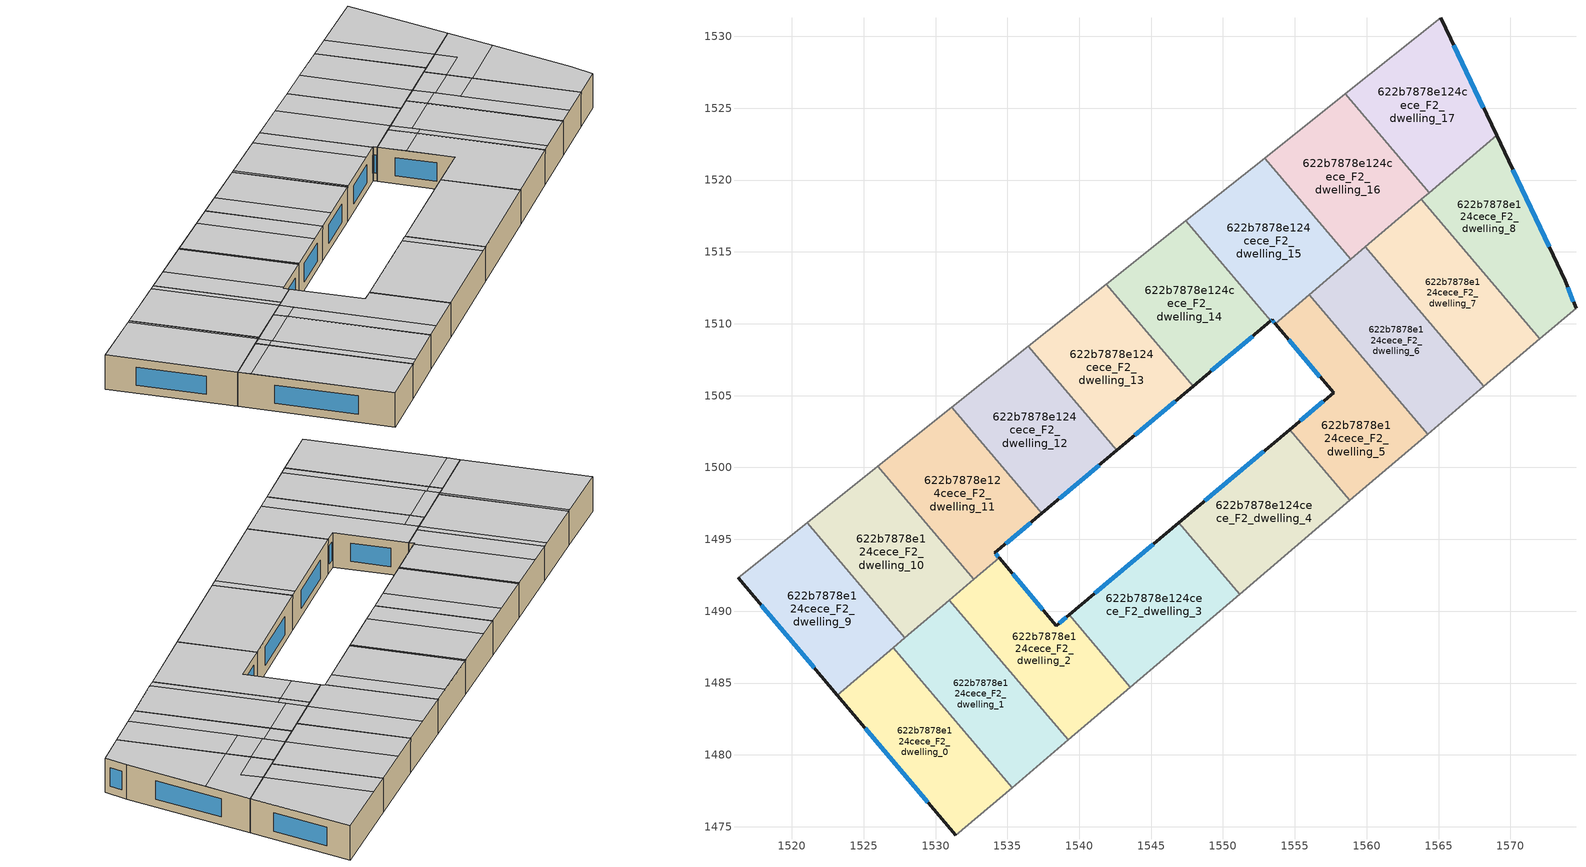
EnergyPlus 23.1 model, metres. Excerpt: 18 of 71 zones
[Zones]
622b7878e124cece_F2_dwelling_0
 floor to 622b7878e124cece_F1_dwelling_0 (EU_floor_Construction): 1527.06,1487.46 1535.32,1477.73 1531.41,1474.41 1523.17,1484.16 z6
 wall outside (EU_wall_Construction): 1523.17,1484.16 1531.41,1474.41 z6:9
 wall to 622b7878e124cece_F2_dwelling_1 (EU_wall_Construction): 1535.32,1477.73 1527.06,1487.46 z6:9
 wall adiabatic (EU_wall_Construction): 1531.41,1474.41 1535.32,1477.73 z6:9
 wall to 622b7878e124cece_F2_dwelling_9 (EU_wall_Construction): 1527.06,1487.46 1523.17,1484.16 z6:9
 window (EU_Window_Construction): 1525.11,1481.87 1529.48,1476.7 z6.7:8.3
 ceiling to 622b7878e124cece_F3_dwelling_1 (EU_floor_Construction): 1535.32,1477.73 1527.77,1486.62 1523.88,1483.32 1531.41,1474.41 z9
 ceiling to 622b7878e124cece_F3_dwelling_0 (EU_floor_Construction): 1527.77,1486.62 1527.06,1487.46 1523.17,1484.16 1523.88,1483.32 z9
622b7878e124cece_F2_dwelling_1
 floor to 622b7878e124cece_F1_dwelling_1 (EU_floor_Construction): 1530.97,1490.78 1539.23,1481.05 1535.32,1477.73 1527.06,1487.46 z6
 wall to 622b7878e124cece_F2_dwelling_2 (EU_wall_Construction): 1539.23,1481.05 1530.97,1490.78 z6:9
 wall adiabatic (EU_wall_Construction): 1535.32,1477.73 1539.23,1481.05 z6:9
 wall to 622b7878e124cece_F2_dwelling_10 (EU_wall_Construction): 1530.97,1490.78 1527.87,1488.15 z6:9
 wall to 622b7878e124cece_F2_dwelling_9 (EU_wall_Construction): 1527.87,1488.15 1527.06,1487.46 z6:9
 ceiling to 622b7878e124cece_F3_dwelling_3 (EU_floor_Construction): 1539.23,1481.05 1531.72,1489.89 1528.43,1487.1 1535.94,1478.26 z9
 ceiling to 622b7878e124cece_F3_dwelling_1 (EU_floor_Construction): 1535.94,1478.26 1528.39,1487.15 1527.77,1486.62 1535.32,1477.73 z9
 ceiling to 622b7878e124cece_F3_dwelling_2 (EU_floor_Construction): 1531.72,1489.89 1530.97,1490.78 1527.68,1487.99 1528.43,1487.1 z9
 ceiling adiabatic (EU_roof_Construction): 1528.39,1487.15 1527.68,1487.99 1530.97,1490.78 1527.06,1487.46 1527.77,1486.62 z9
622b7878e124cece_F2_dwelling_10
 floor to 622b7878e124cece_F1_dwelling_10 (EU_floor_Construction): 1525.97,1500.08 1532.65,1492.21 1527.87,1488.15 1521.06,1496.17 z6
 wall to 622b7878e124cece_F2_dwelling_11 (EU_wall_Construction): 1532.65,1492.21 1525.97,1500.08 z6:9
 wall to 622b7878e124cece_F2_dwelling_9 (EU_wall_Construction): 1521.06,1496.17 1527.87,1488.15 z6:9
 wall adiabatic (EU_wall_Construction): 1525.97,1500.08 1521.06,1496.17 z6:9
 wall to 622b7878e124cece_F2_dwelling_2 (EU_wall_Construction): 1530.97,1490.78 1532.65,1492.21 z6:9
 ceiling to 622b7878e124cece_F3_dwelling_2 (EU_floor_Construction): 1532.23,1491.85 1525.54,1499.73 1521.06,1496.17 1527.87,1488.15 z9
 ceiling to 622b7878e124cece_F3_dwelling_4 (EU_floor_Construction): 1532.65,1492.21 1525.97,1500.08 1525.54,1499.73 1532.23,1491.85 z9
622b7878e124cece_F2_dwelling_11
 floor to 622b7878e124cece_F1_dwelling_11 (EU_floor_Construction): 1531.12,1504.18 1537.39,1496.8 1534.13,1494.06 1534.42,1493.71 1532.65,1492.21 1525.97,1500.08 z6
 wall outside (EU_wall_Construction): 1534.42,1493.71 1534.13,1494.06 1537.39,1496.8 z6:9
 wall adiabatic (EU_wall_Construction): 1531.12,1504.18 1525.97,1500.08 z6:9
 wall to 622b7878e124cece_F2_dwelling_12 (EU_wall_Construction): 1537.39,1496.8 1531.12,1504.18 z6:9
 wall to 622b7878e124cece_F2_dwelling_2 (EU_wall_Construction): 1532.65,1492.21 1534.42,1493.71 z6:9
 window (EU_Window_Construction): 1534.89,1494.71 1536.62,1496.16 / 1534.36,1493.8 1534.2,1493.98 z6.7:8.3
 ceiling to 622b7878e124cece_F3_dwelling_5 (EU_floor_Construction): 1537.39,1496.8 1531.12,1504.18 1527.92,1501.63 1534.26,1494.17 z9
 ceiling to 622b7878e124cece_F3_dwelling_4 (EU_floor_Construction): 1534.42,1493.71 1534.13,1494.06 1534.26,1494.17 1527.92,1501.63 1525.97,1500.08 1532.65,1492.21 z9
622b7878e124cece_F2_dwelling_12
 floor to 622b7878e124cece_F1_dwelling_12 (EU_floor_Construction): 1536.45,1508.43 1542.61,1501.18 1537.39,1496.8 1531.12,1504.18 z6
 wall outside (EU_wall_Construction): 1537.39,1496.8 1542.61,1501.18 z6:9
 wall to 622b7878e124cece_F2_dwelling_13 (EU_wall_Construction): 1542.61,1501.18 1536.45,1508.43 z6:9
 wall adiabatic (EU_wall_Construction): 1536.45,1508.43 1531.12,1504.18 z6:9
 window (EU_Window_Construction): 1538.61,1497.83 1541.38,1500.15 z6.7:8.3
 ceiling to 622b7878e124cece_F3_dwelling_6 (EU_floor_Construction): 1540.86,1499.72 1540.9,1499.75 1534.71,1507.04 1534.61,1506.96 1534.6,1506.95 1531.25,1504.28 1537.51,1496.9 z9
 ceiling to 622b7878e124cece_F3_dwelling_5 (EU_floor_Construction): 1537.51,1496.9 1531.25,1504.28 1531.12,1504.18 1537.39,1496.8 z9
 ceiling adiabatic (EU_roof_Construction): 1542.61,1501.18 1536.45,1508.43 1534.71,1507.04 1540.9,1499.75 z9
622b7878e124cece_F2_dwelling_13
 floor to 622b7878e124cece_F1_dwelling_13 (EU_floor_Construction): 1541.89,1512.76 1547.92,1505.65 1542.61,1501.18 1536.45,1508.43 z6
 wall outside (EU_wall_Construction): 1542.61,1501.18 1547.92,1505.65 z6:9
 wall to 622b7878e124cece_F2_dwelling_14 (EU_wall_Construction): 1547.92,1505.65 1541.89,1512.76 z6:9
 wall adiabatic (EU_wall_Construction): 1541.89,1512.76 1536.45,1508.43 z6:9
 window (EU_Window_Construction): 1543.85,1502.23 1546.67,1504.6 z6.7:8.3
 ceiling to 622b7878e124cece_F3_dwelling_8 (EU_floor_Construction): 1547.92,1505.65 1541.89,1512.76 1538.29,1509.89 1544.4,1502.69 z9
 ceiling adiabatic (EU_roof_Construction): 1544.4,1502.69 1538.29,1509.89 1536.45,1508.43 1542.61,1501.18 z9
622b7878e124cece_F2_dwelling_14
 floor to 622b7878e124cece_F1_dwelling_14 (EU_floor_Construction): 1547.43,1517.17 1553.34,1510.2 1547.92,1505.65 1541.89,1512.76 z6
 wall outside (EU_wall_Construction): 1547.92,1505.65 1553.34,1510.2 z6:9
 wall to 622b7878e124cece_F2_dwelling_15 (EU_wall_Construction): 1553.34,1510.2 1547.43,1517.17 z6:9
 wall adiabatic (EU_wall_Construction): 1547.43,1517.17 1541.89,1512.76 z6:9
 window (EU_Window_Construction): 1549.2,1506.72 1552.07,1509.13 z6.7:8.3
 ceiling to 622b7878e124cece_F3_dwelling_8 (EU_floor_Construction): 1548.08,1505.78 1542.05,1512.88 1541.89,1512.76 1547.92,1505.65 z9
 ceiling to 622b7878e124cece_F3_dwelling_10 (EU_floor_Construction): 1553.34,1510.2 1547.43,1517.17 1546.03,1516.06 1551.98,1509.06 z9
 ceiling adiabatic (EU_roof_Construction): 1551.98,1509.06 1546.03,1516.06 1541.89,1512.76 1542.05,1512.88 1548.08,1505.78 z9
622b7878e124cece_F2_dwelling_15
 floor to 622b7878e124cece_F1_dwelling_15 (EU_floor_Construction): 1552.9,1521.53 1558.88,1514.48 1553.62,1510.02 1553.42,1510.26 1553.34,1510.2 1547.43,1517.17 z6
 wall outside (EU_wall_Construction): 1553.34,1510.2 1553.42,1510.26 1553.62,1510.02 z6:9
 wall adiabatic (EU_wall_Construction): 1552.9,1521.53 1547.43,1517.17 z6:9
 wall to 622b7878e124cece_F2_dwelling_16 (EU_wall_Construction): 1558.88,1514.48 1552.9,1521.53 z6:9
 wall to 622b7878e124cece_F2_dwelling_6 (EU_wall_Construction): 1555.99,1512.03 1558.88,1514.48 z6:9
 wall to 622b7878e124cece_F2_dwelling_5 (EU_wall_Construction): 1553.62,1510.02 1555.99,1512.03 z6:9
 window (EU_Window_Construction): 1553.46,1510.21 1553.58,1510.08 / 1553.36,1510.22 1553.4,1510.25 z6.7:8.3
 ceiling to 622b7878e124cece_F3_dwelling_10 (EU_floor_Construction): 1556.55,1512.5 1550.5,1519.62 1547.43,1517.17 1553.34,1510.2 1553.42,1510.26 1553.62,1510.02 z9
 ceiling adiabatic (EU_roof_Construction): 1558.88,1514.48 1552.9,1521.53 1550.5,1519.62 1556.55,1512.5 z9
622b7878e124cece_F2_dwelling_16
 floor to 622b7878e124cece_F1_dwelling_16 (EU_floor_Construction): 1558.5,1525.99 1564.34,1519.12 1558.88,1514.48 1552.9,1521.53 z6
 wall to 622b7878e124cece_F2_dwelling_17 (EU_wall_Construction): 1564.34,1519.12 1558.5,1525.99 z6:9
 wall adiabatic (EU_wall_Construction): 1558.5,1525.99 1552.9,1521.53 z6:9
 wall to 622b7878e124cece_F2_dwelling_7 (EU_wall_Construction): 1559.9,1515.35 1563.81,1518.67 z6:9
 wall to 622b7878e124cece_F2_dwelling_6 (EU_wall_Construction): 1558.88,1514.48 1559.9,1515.35 z6:9
 wall to 622b7878e124cece_F2_dwelling_8 (EU_wall_Construction): 1563.81,1518.67 1564.34,1519.12 z6:9
 ceiling to 622b7878e124cece_F3_dwelling_14 (EU_floor_Construction): 1564.34,1519.12 1558.5,1525.99 1555.43,1523.54 1561.35,1516.58 z9
 ceiling to 622b7878e124cece_F3_dwelling_12 (EU_floor_Construction): 1561.35,1516.58 1555.43,1523.54 1552.9,1521.53 1558.88,1514.48 z9
622b7878e124cece_F2_dwelling_17
 floor to 622b7878e124cece_F1_dwelling_17 (EU_floor_Construction): 1565.17,1531.3 1569.04,1523.11 1564.34,1519.12 1558.5,1525.99 z6
 wall outside (EU_wall_Construction): 1569.04,1523.11 1565.17,1531.3 z6:9
 wall adiabatic (EU_wall_Construction): 1565.17,1531.3 1558.5,1525.99 z6:9
 wall to 622b7878e124cece_F2_dwelling_8 (EU_wall_Construction): 1564.34,1519.12 1569.04,1523.11 z6:9
 window (EU_Window_Construction): 1568.13,1525.03 1566.08,1529.38 z6.7:8.3
 ceiling to 622b7878e124cece_F3_dwelling_14 (EU_floor_Construction): 1566.19,1520.69 1560.4,1527.5 1558.5,1525.99 1564.34,1519.12 z9
 ceiling to 622b7878e124cece_F3_dwelling_15 (EU_floor_Construction): 1569.04,1523.11 1565.17,1531.3 1560.4,1527.5 1566.19,1520.69 z9
622b7878e124cece_F2_dwelling_2
 floor to 622b7878e124cece_F1_dwelling_2 (EU_floor_Construction): 1539.29,1489.74 1543.55,1484.73 1539.23,1481.05 1530.97,1490.78 1534.42,1493.71 1538.41,1489 z6
 wall outside (EU_wall_Construction): 1539.29,1489.74 1538.41,1489 1534.42,1493.71 z6:9
 wall to 622b7878e124cece_F2_dwelling_3 (EU_wall_Construction): 1543.55,1484.73 1539.29,1489.74 z6:9
 wall adiabatic (EU_wall_Construction): 1539.23,1481.05 1543.55,1484.73 z6:9
 window (EU_Window_Construction): 1537.47,1490.11 1535.36,1492.61 / 1539.09,1489.56 1538.62,1489.17 z6.7:8.3
 ceiling to 622b7878e124cece_F3_dwelling_4 (EU_floor_Construction): 1543.55,1484.73 1539.29,1489.74 1538.41,1489 1534.42,1493.71 1532.23,1491.85 1540.49,1482.12 z9
 ceiling to 622b7878e124cece_F3_dwelling_2 (EU_floor_Construction): 1532.98,1490.96 1532.23,1491.85 1530.97,1490.78 1531.72,1489.89 z9
 ceiling to 622b7878e124cece_F3_dwelling_3 (EU_floor_Construction): 1540.49,1482.12 1532.98,1490.96 1531.72,1489.89 1539.23,1481.05 z9
622b7878e124cece_F2_dwelling_3
 floor to 622b7878e124cece_F1_dwelling_3 (EU_floor_Construction): 1546.94,1496.16 1551.16,1491.19 1543.55,1484.73 1539.29,1489.74 z6
 wall outside (EU_wall_Construction): 1546.94,1496.16 1539.29,1489.74 z6:9
 wall to 622b7878e124cece_F2_dwelling_4 (EU_wall_Construction): 1551.16,1491.19 1546.94,1496.16 z6:9
 wall adiabatic (EU_wall_Construction): 1543.55,1484.73 1551.16,1491.19 z6:9
 window (EU_Window_Construction): 1545.14,1494.65 1541.09,1491.25 z6.7:8.3
 ceiling to 622b7878e124cece_F3_dwelling_4 (EU_floor_Construction): 1550.58,1490.7 1546.36,1495.67 1539.29,1489.74 1543.55,1484.73 z9
 ceiling to 622b7878e124cece_F3_dwelling_11 (EU_floor_Construction): 1551.16,1491.19 1546.94,1496.16 1546.78,1496.03 1546.59,1495.87 1546.47,1495.77 1546.36,1495.67 1550.58,1490.7 z9
622b7878e124cece_F2_dwelling_4
 floor to 622b7878e124cece_F1_dwelling_4 (EU_floor_Construction): 1554.65,1502.64 1558.83,1497.72 1551.16,1491.19 1546.94,1496.16 z6
 wall outside (EU_wall_Construction): 1554.65,1502.64 1546.94,1496.16 z6:9
 wall to 622b7878e124cece_F2_dwelling_5 (EU_wall_Construction): 1558.83,1497.72 1554.65,1502.64 z6:9
 wall adiabatic (EU_wall_Construction): 1551.16,1491.19 1558.83,1497.72 z6:9
 window (EU_Window_Construction): 1552.84,1501.12 1548.75,1497.68 z6.7:8.3
 ceiling to 622b7878e124cece_F3_dwelling_11 (EU_floor_Construction): 1558.83,1497.72 1554.65,1502.64 1546.94,1496.16 1551.16,1491.19 z9
622b7878e124cece_F2_dwelling_5
 floor to 622b7878e124cece_F1_dwelling_5 (EU_floor_Construction): 1555.99,1512.03 1564.24,1502.32 1558.83,1497.72 1554.65,1502.64 1557.7,1505.2 1553.62,1510.02 z6
 wall outside (EU_wall_Construction): 1553.62,1510.02 1557.7,1505.2 1554.65,1502.64 z6:9
 wall to 622b7878e124cece_F2_dwelling_6 (EU_wall_Construction): 1564.24,1502.32 1555.99,1512.03 z6:9
 wall adiabatic (EU_wall_Construction): 1558.83,1497.72 1564.24,1502.32 z6:9
 window (EU_Window_Construction): 1554.58,1508.89 1556.74,1506.33 / 1556.98,1504.6 1555.37,1503.24 z6.7:8.3
 ceiling to 622b7878e124cece_F3_dwelling_11 (EU_floor_Construction): 1564.24,1502.32 1557.55,1510.2 1555.18,1508.18 1557.7,1505.2 1554.65,1502.64 1558.83,1497.72 z9
 ceiling to 622b7878e124cece_F3_dwelling_10 (EU_floor_Construction): 1557.55,1510.2 1555.99,1512.03 1553.62,1510.02 1555.18,1508.18 z9
622b7878e124cece_F2_dwelling_6
 floor to 622b7878e124cece_F1_dwelling_6 (EU_floor_Construction): 1559.9,1515.35 1568.15,1505.64 1564.24,1502.32 1555.99,1512.03 z6
 wall to 622b7878e124cece_F2_dwelling_7 (EU_wall_Construction): 1568.15,1505.64 1559.9,1515.35 z6:9
 wall adiabatic (EU_wall_Construction): 1564.24,1502.32 1568.15,1505.64 z6:9
 ceiling to 622b7878e124cece_F3_dwelling_13 (EU_floor_Construction): 1568.15,1505.64 1561.04,1514.02 1557.68,1511.17 1564.79,1502.79 z9
 ceiling to 622b7878e124cece_F3_dwelling_11 (EU_floor_Construction): 1564.79,1502.79 1558.1,1510.67 1557.55,1510.2 1564.24,1502.32 z9
 ceiling to 622b7878e124cece_F3_dwelling_12 (EU_floor_Construction): 1561.04,1514.02 1559.9,1515.35 1556.55,1512.5 1557.68,1511.17 z9
 ceiling to 622b7878e124cece_F3_dwelling_10 (EU_floor_Construction): 1558.1,1510.67 1556.55,1512.5 1555.99,1512.03 1557.55,1510.2 z9
622b7878e124cece_F2_dwelling_7
 floor to 622b7878e124cece_F1_dwelling_7 (EU_floor_Construction): 1563.81,1518.67 1572.06,1508.96 1568.15,1505.64 1559.9,1515.35 z6
 wall to 622b7878e124cece_F2_dwelling_8 (EU_wall_Construction): 1572.06,1508.96 1563.81,1518.67 z6:9
 wall adiabatic (EU_wall_Construction): 1568.15,1505.64 1572.06,1508.96 z6:9
 ceiling adiabatic (EU_roof_Construction): 1572.06,1508.96 1566.34,1515.69 1563.88,1513.6 1569.59,1506.87 z9
 ceiling to 622b7878e124cece_F3_dwelling_13 (EU_floor_Construction): 1569.59,1506.87 1562.48,1515.24 1561.04,1514.02 1568.15,1505.64 z9
 ceiling to 622b7878e124cece_F3_dwelling_14 (EU_floor_Construction): 1565.01,1517.26 1563.81,1518.67 1561.35,1516.58 1562.54,1515.17 z9
 ceiling to 622b7878e124cece_F3_dwelling_15 (EU_floor_Construction): 1566.34,1515.69 1565.01,1517.26 1562.54,1515.17 1563.88,1513.6 z9
 ceiling to 622b7878e124cece_F3_dwelling_12 (EU_floor_Construction): 1562.48,1515.24 1561.35,1516.58 1559.9,1515.35 1561.04,1514.02 z9
622b7878e124cece_F2_dwelling_8
 floor to 622b7878e124cece_F1_dwelling_8 (EU_floor_Construction): 1569.04,1523.11 1573.82,1512.99 1574.57,1511.09 1572.06,1508.96 1563.81,1518.67 z6
 wall outside (EU_wall_Construction): 1574.57,1511.09 1573.82,1512.99 1569.04,1523.11 z6:9
 wall adiabatic (EU_wall_Construction): 1572.06,1508.96 1574.57,1511.09 z6:9
 window (EU_Window_Construction): 1572.69,1515.37 1570.16,1520.73 / 1574.39,1511.54 1573.99,1512.55 z6.7:8.3
 ceiling to 622b7878e124cece_F3_dwelling_15 (EU_floor_Construction): 1570.77,1519.45 1569.04,1523.11 1566.19,1520.69 1567.39,1519.28 1565.01,1517.26 1566.34,1515.69 z9
 ceiling to 622b7878e124cece_F3_dwelling_16 (EU_floor_Construction): 1574.57,1511.09 1573.82,1512.99 1570.77,1519.45 1566.34,1515.69 1572.06,1508.96 z9
 ceiling to 622b7878e124cece_F3_dwelling_14 (EU_floor_Construction): 1567.39,1519.28 1566.19,1520.69 1563.81,1518.67 1565.01,1517.26 z9
622b7878e124cece_F2_dwelling_9
 floor to 622b7878e124cece_F1_dwelling_9 (EU_floor_Construction): 1521.06,1496.17 1527.87,1488.15 1523.17,1484.16 1516.26,1492.34 z6
 wall outside (EU_wall_Construction): 1516.26,1492.34 1523.17,1484.16 z6:9
 wall adiabatic (EU_wall_Construction): 1521.06,1496.17 1516.26,1492.34 z6:9
 window (EU_Window_Construction): 1517.88,1490.42 1521.55,1486.08 z6.7:8.3
 ceiling to 622b7878e124cece_F3_dwelling_0 (EU_floor_Construction): 1527.68,1487.99 1520.87,1496.01 1516.26,1492.34 1523.17,1484.16 z9
 ceiling to 622b7878e124cece_F3_dwelling_2 (EU_floor_Construction): 1527.87,1488.15 1521.06,1496.17 1520.87,1496.01 1527.68,1487.99 z9
[Building]
EU S2 Campaign: North Axis=0; Terrain=City; Solar Distribution=FullExterior
[Site:Location]
Budapest.Ferenc.Liszt.Intl.AP: Latitude=47.437; Longitude=19.256; Time Zone=1; Elevation=185
[SizingPeriod:WeatherFileDays]
AnnualSizingPeriod: Begin Month=1; Begin Day of Month=1; End Month=12; End Day of Month=31; Day of Week for Start Day=Monday; Use Weather File Daylight Saving Period=No; Use Weather File Rain and Snow Indicators=No
[MATERIAL]
EU_InternalMass_Material: Roughness=MediumRough; Thickness=0.1; Conductivity=1; Density=1800; Specific Heat=900; Thermal Absorptance=0.9; Solar Absorptance=0.7; Visible Absorptance=0.7
[MATERIAL:NOMASS] Roughness=MediumRough; Thermal Absorptance=0.9; Solar Absorptance=0.7; Visible Absorptance=0.7
Name | Thermal Resistance
EU_wall_NoMass | 0.832559
EU_roof_NoMass | 1.39638
EU_floor_NoMass | 0.872794
[WINDOWMATERIAL:SIMPLEGLAZINGSYSTEM]
EU_Window_SimpleGlazing: UFactor=2.79869; Solar Heat Gain Coefficient=0.75; Visible Transmittance=0.75
[CONSTRUCTION]
EU_wall_Construction: EU_wall_NoMass
EU_roof_Construction: EU_roof_NoMass
EU_floor_Construction: EU_floor_NoMass
EU_Window_Construction: EU_Window_SimpleGlazing
EU_InternalMass_Construction: EU_InternalMass_Material
[ZONE] Type=1; Multiplier=1; Ceiling Height=autocalculate; Floor Area=autocalculate; Part of Total Floor Area=Yes
Name | Volume
622b7878e124cece_F2_dwelling_0 | 196.101
622b7878e124cece_F2_dwelling_1; 622b7878e124cece_F2_dwelling_13; 622b7878e124cece_F2_dwelling_5 | 196.083
622b7878e124cece_F2_dwelling_10 | 196.068
622b7878e124cece_F2_dwelling_11 | 196.074
622b7878e124cece_F2_dwelling_12 | 196.071
622b7878e124cece_F2_dwelling_14 | 196.082
622b7878e124cece_F2_dwelling_15 | 196.062
622b7878e124cece_F2_dwelling_16 | 196.086
622b7878e124cece_F2_dwelling_17 | 196.087
622b7878e124cece_F2_dwelling_2 | 196.048
622b7878e124cece_F2_dwelling_3 | 196.09
622b7878e124cece_F2_dwelling_4 | 196.066
622b7878e124cece_F2_dwelling_6 | 196.085
622b7878e124cece_F2_dwelling_7 | 196.069
622b7878e124cece_F2_dwelling_8 | 196.073
622b7878e124cece_F2_dwelling_9 | 196.072
[INTERNALMASS] Construction=EU_InternalMass_Construction
Name | Zone or ZoneList | Surface Area
622b7878e124cece_F2_dwelling_0_EU_InternalMass | 622b7878e124cece_F2_dwelling_0 | 65.3668
622b7878e124cece_F2_dwelling_1_EU_InternalMass | 622b7878e124cece_F2_dwelling_1 | 65.3608
622b7878e124cece_F2_dwelling_2_EU_InternalMass | 622b7878e124cece_F2_dwelling_2 | 65.3495
622b7878e124cece_F2_dwelling_3_EU_InternalMass | 622b7878e124cece_F2_dwelling_3 | 65.3634
622b7878e124cece_F2_dwelling_4_EU_InternalMass | 622b7878e124cece_F2_dwelling_4 | 65.3551
622b7878e124cece_F2_dwelling_5_EU_InternalMass | 622b7878e124cece_F2_dwelling_5 | 65.3609
622b7878e124cece_F2_dwelling_6_EU_InternalMass | 622b7878e124cece_F2_dwelling_6 | 65.3619
622b7878e124cece_F2_dwelling_7_EU_InternalMass | 622b7878e124cece_F2_dwelling_7 | 65.3561
622b7878e124cece_F2_dwelling_8_EU_InternalMass | 622b7878e124cece_F2_dwelling_8 | 65.3576
622b7878e124cece_F2_dwelling_9_EU_InternalMass | 622b7878e124cece_F2_dwelling_9 | 65.3575
622b7878e124cece_F2_dwelling_10_EU_InternalMass | 622b7878e124cece_F2_dwelling_10 | 65.3558
622b7878e124cece_F2_dwelling_11_EU_InternalMass | 622b7878e124cece_F2_dwelling_11 | 65.3577
622b7878e124cece_F2_dwelling_12_EU_InternalMass | 622b7878e124cece_F2_dwelling_12 | 65.3569
622b7878e124cece_F2_dwelling_13_EU_InternalMass | 622b7878e124cece_F2_dwelling_13 | 65.3609
622b7878e124cece_F2_dwelling_14_EU_InternalMass | 622b7878e124cece_F2_dwelling_14 | 65.3607
622b7878e124cece_F2_dwelling_15_EU_InternalMass | 622b7878e124cece_F2_dwelling_15 | 65.3541
622b7878e124cece_F2_dwelling_16_EU_InternalMass | 622b7878e124cece_F2_dwelling_16 | 65.3621
622b7878e124cece_F2_dwelling_17_EU_InternalMass | 622b7878e124cece_F2_dwelling_17 | 65.3622
[OTHEREQUIPMENT] Fuel Type=Electricity; Design Level Calculation Method=Watts/Area; Power per Zone Floor Area=1; Fraction Latent=0; Fraction Radiant=0; Fraction Lost=0; Carbon Dioxide Generation Rate=0; EndUse Subcategory=EU_Step8_InternalGains
Name | Zone or ZoneList or Space or SpaceList | Schedule
EU_Step8_InternalGain_622b7878e124cece_F2_dwelling_0_f000 | 622b7878e124cece_F2_dwelling_0 | EU_Step8_GainSchedule_622b7878e124cece_F2_dwelling_0_f000
EU_Step8_InternalGain_622b7878e124cece_F2_dwelling_1_f000 | 622b7878e124cece_F2_dwelling_1 | EU_Step8_GainSchedule_622b7878e124cece_F2_dwelling_1_f000
EU_Step8_InternalGain_622b7878e124cece_F2_dwelling_2_f000 | 622b7878e124cece_F2_dwelling_2 | EU_Step8_GainSchedule_622b7878e124cece_F2_dwelling_2_f000
EU_Step8_InternalGain_622b7878e124cece_F2_dwelling_3_f000 | 622b7878e124cece_F2_dwelling_3 | EU_Step8_GainSchedule_622b7878e124cece_F2_dwelling_3_f000
EU_Step8_InternalGain_622b7878e124cece_F2_dwelling_4_f000 | 622b7878e124cece_F2_dwelling_4 | EU_Step8_GainSchedule_622b7878e124cece_F2_dwelling_4_f000
EU_Step8_InternalGain_622b7878e124cece_F2_dwelling_5_f000 | 622b7878e124cece_F2_dwelling_5 | EU_Step8_GainSchedule_622b7878e124cece_F2_dwelling_5_f000
EU_Step8_InternalGain_622b7878e124cece_F2_dwelling_6_f000 | 622b7878e124cece_F2_dwelling_6 | EU_Step8_GainSchedule_622b7878e124cece_F2_dwelling_6_f000
EU_Step8_InternalGain_622b7878e124cece_F2_dwelling_7_f000 | 622b7878e124cece_F2_dwelling_7 | EU_Step8_GainSchedule_622b7878e124cece_F2_dwelling_7_f000
EU_Step8_InternalGain_622b7878e124cece_F2_dwelling_8_f000 | 622b7878e124cece_F2_dwelling_8 | EU_Step8_GainSchedule_622b7878e124cece_F2_dwelling_8_f000
EU_Step8_InternalGain_622b7878e124cece_F2_dwelling_9_f000 | 622b7878e124cece_F2_dwelling_9 | EU_Step8_GainSchedule_622b7878e124cece_F2_dwelling_9_f000
EU_Step8_InternalGain_622b7878e124cece_F2_dwelling_10_f000 | 622b7878e124cece_F2_dwelling_10 | EU_Step8_GainSchedule_622b7878e124cece_F2_dwelling_10_f000
EU_Step8_InternalGain_622b7878e124cece_F2_dwelling_11_f000 | 622b7878e124cece_F2_dwelling_11 | EU_Step8_GainSchedule_622b7878e124cece_F2_dwelling_11_f000
EU_Step8_InternalGain_622b7878e124cece_F2_dwelling_12_f000 | 622b7878e124cece_F2_dwelling_12 | EU_Step8_GainSchedule_622b7878e124cece_F2_dwelling_12_f000
EU_Step8_InternalGain_622b7878e124cece_F2_dwelling_13_f000 | 622b7878e124cece_F2_dwelling_13 | EU_Step8_GainSchedule_622b7878e124cece_F2_dwelling_13_f000
EU_Step8_InternalGain_622b7878e124cece_F2_dwelling_14_f000 | 622b7878e124cece_F2_dwelling_14 | EU_Step8_GainSchedule_622b7878e124cece_F2_dwelling_14_f000
EU_Step8_InternalGain_622b7878e124cece_F2_dwelling_15_f000 | 622b7878e124cece_F2_dwelling_15 | EU_Step8_GainSchedule_622b7878e124cece_F2_dwelling_15_f000
EU_Step8_InternalGain_622b7878e124cece_F2_dwelling_16_f000 | 622b7878e124cece_F2_dwelling_16 | EU_Step8_GainSchedule_622b7878e124cece_F2_dwelling_16_f000
EU_Step8_InternalGain_622b7878e124cece_F2_dwelling_17_f000 | 622b7878e124cece_F2_dwelling_17 | EU_Step8_GainSchedule_622b7878e124cece_F2_dwelling_17_f000
[ZONEVENTILATION:DESIGNFLOWRATE] Schedule=EU_AlwaysOn; Design Flow Rate Calculation Method=AirChanges/Hour; Air Changes per Hour=0.475469; Ventilation Type=Natural; Fan Pressure Rise=0; Fan Total Efficiency=1; Constant Term Coefficient=1; Temperature Term Coefficient=0; Velocity Term Coefficient=0; Velocity Squared Term Coefficient=0; Minimum Indoor Temperature=-100; Maximum Indoor Temperature=100; Delta Temperature=-100; Minimum Outdoor Temperature=-100; Maximum Outdoor Temperature=100; Maximum Wind Speed=40
Name | Zone or ZoneList or Space or SpaceList
EU_ConstantAir_622b7878e124cece_F2_dwelling_0 | 622b7878e124cece_F2_dwelling_0
EU_ConstantAir_622b7878e124cece_F2_dwelling_1 | 622b7878e124cece_F2_dwelling_1
EU_ConstantAir_622b7878e124cece_F2_dwelling_2 | 622b7878e124cece_F2_dwelling_2
EU_ConstantAir_622b7878e124cece_F2_dwelling_3 | 622b7878e124cece_F2_dwelling_3
EU_ConstantAir_622b7878e124cece_F2_dwelling_4 | 622b7878e124cece_F2_dwelling_4
EU_ConstantAir_622b7878e124cece_F2_dwelling_5 | 622b7878e124cece_F2_dwelling_5
EU_ConstantAir_622b7878e124cece_F2_dwelling_6 | 622b7878e124cece_F2_dwelling_6
EU_ConstantAir_622b7878e124cece_F2_dwelling_7 | 622b7878e124cece_F2_dwelling_7
EU_ConstantAir_622b7878e124cece_F2_dwelling_8 | 622b7878e124cece_F2_dwelling_8
EU_ConstantAir_622b7878e124cece_F2_dwelling_9 | 622b7878e124cece_F2_dwelling_9
EU_ConstantAir_622b7878e124cece_F2_dwelling_10 | 622b7878e124cece_F2_dwelling_10
EU_ConstantAir_622b7878e124cece_F2_dwelling_11 | 622b7878e124cece_F2_dwelling_11
EU_ConstantAir_622b7878e124cece_F2_dwelling_12 | 622b7878e124cece_F2_dwelling_12
EU_ConstantAir_622b7878e124cece_F2_dwelling_13 | 622b7878e124cece_F2_dwelling_13
EU_ConstantAir_622b7878e124cece_F2_dwelling_14 | 622b7878e124cece_F2_dwelling_14
EU_ConstantAir_622b7878e124cece_F2_dwelling_15 | 622b7878e124cece_F2_dwelling_15
EU_ConstantAir_622b7878e124cece_F2_dwelling_16 | 622b7878e124cece_F2_dwelling_16
EU_ConstantAir_622b7878e124cece_F2_dwelling_17 | 622b7878e124cece_F2_dwelling_17
[HVACTEMPLATE:THERMOSTAT] Constant Heating Setpoint=20; Constant Cooling Setpoint=50
EU_HeatOnly_622b7878e124cece_F0_dwelling_0; EU_HeatOnly_622b7878e124cece_F0_dwelling_1; EU_HeatOnly_622b7878e124cece_F0_dwelling_2; EU_HeatOnly_622b7878e124cece_F0_dwelling_3; EU_HeatOnly_622b7878e124cece_F0_dwelling_4; EU_HeatOnly_622b7878e124cece_F0_dwelling_5; EU_HeatOnly_622b7878e124cece_F0_dwelling_6; EU_HeatOnly_622b7878e124cece_F0_dwelling_7; EU_HeatOnly_622b7878e124cece_F0_dwelling_8; EU_HeatOnly_622b7878e124cece_F0_dwelling_9; EU_HeatOnly_622b7878e124cece_F0_dwelling_10; EU_HeatOnly_622b7878e124cece_F0_dwelling_11; EU_HeatOnly_622b7878e124cece_F0_dwelling_12; EU_HeatOnly_622b7878e124cece_F0_dwelling_13; EU_HeatOnly_622b7878e124cece_F0_dwelling_14; EU_HeatOnly_622b7878e124cece_F0_dwelling_15; EU_HeatOnly_622b7878e124cece_F0_dwelling_16; EU_HeatOnly_622b7878e124cece_F0_dwelling_17; EU_HeatOnly_622b7878e124cece_F1_dwelling_0; EU_HeatOnly_622b7878e124cece_F1_dwelling_1; EU_HeatOnly_622b7878e124cece_F1_dwelling_2; EU_HeatOnly_622b7878e124cece_F1_dwelling_3; EU_HeatOnly_622b7878e124cece_F1_dwelling_4; EU_HeatOnly_622b7878e124cece_F1_dwelling_5; EU_HeatOnly_622b7878e124cece_F1_dwelling_6; EU_HeatOnly_622b7878e124cece_F1_dwelling_7; EU_HeatOnly_622b7878e124cece_F1_dwelling_8; EU_HeatOnly_622b7878e124cece_F1_dwelling_9; EU_HeatOnly_622b7878e124cece_F1_dwelling_10; EU_HeatOnly_622b7878e124cece_F1_dwelling_11; EU_HeatOnly_622b7878e124cece_F1_dwelling_12; EU_HeatOnly_622b7878e124cece_F1_dwelling_13; EU_HeatOnly_622b7878e124cece_F1_dwelling_14; EU_HeatOnly_622b7878e124cece_F1_dwelling_15; EU_HeatOnly_622b7878e124cece_F1_dwelling_16; EU_HeatOnly_622b7878e124cece_F1_dwelling_17; EU_HeatOnly_622b7878e124cece_F2_dwelling_0; EU_HeatOnly_622b7878e124cece_F2_dwelling_1; EU_HeatOnly_622b7878e124cece_F2_dwelling_2; EU_HeatOnly_622b7878e124cece_F2_dwelling_3; EU_HeatOnly_622b7878e124cece_F2_dwelling_4; EU_HeatOnly_622b7878e124cece_F2_dwelling_5; EU_HeatOnly_622b7878e124cece_F2_dwelling_6; EU_HeatOnly_622b7878e124cece_F2_dwelling_7; EU_HeatOnly_622b7878e124cece_F2_dwelling_8; EU_HeatOnly_622b7878e124cece_F2_dwelling_9; EU_HeatOnly_622b7878e124cece_F2_dwelling_10; EU_HeatOnly_622b7878e124cece_F2_dwelling_11; EU_HeatOnly_622b7878e124cece_F2_dwelling_12; EU_HeatOnly_622b7878e124cece_F2_dwelling_13; EU_HeatOnly_622b7878e124cece_F2_dwelling_14; EU_HeatOnly_622b7878e124cece_F2_dwelling_15; EU_HeatOnly_622b7878e124cece_F2_dwelling_16; EU_HeatOnly_622b7878e124cece_F2_dwelling_17; EU_HeatOnly_622b7878e124cece_F3_dwelling_0; EU_HeatOnly_622b7878e124cece_F3_dwelling_1; EU_HeatOnly_622b7878e124cece_F3_dwelling_2; EU_HeatOnly_622b7878e124cece_F3_dwelling_3; EU_HeatOnly_622b7878e124cece_F3_dwelling_4; EU_HeatOnly_622b7878e124cece_F3_dwelling_5; EU_HeatOnly_622b7878e124cece_F3_dwelling_6; EU_HeatOnly_622b7878e124cece_F3_dwelling_7; EU_HeatOnly_622b7878e124cece_F3_dwelling_8; EU_HeatOnly_622b7878e124cece_F3_dwelling_9; EU_HeatOnly_622b7878e124cece_F3_dwelling_10; EU_HeatOnly_622b7878e124cece_F3_dwelling_11; EU_HeatOnly_622b7878e124cece_F3_dwelling_12; EU_HeatOnly_622b7878e124cece_F3_dwelling_13; EU_HeatOnly_622b7878e124cece_F3_dwelling_14; EU_HeatOnly_622b7878e124cece_F3_dwelling_15; EU_HeatOnly_622b7878e124cece_F3_dwelling_16
[HVACTEMPLATE:ZONE:IDEALLOADSAIRSYSTEM] System Availability Schedule=EU_AlwaysOn; Maximum Heating Supply Air Temperature=50; Minimum Cooling Supply Air Temperature=13; Maximum Heating Supply Air Humidity Ratio=0.0156; Minimum Cooling Supply Air Humidity Ratio=0.0077; Heating Limit=NoLimit; Cooling Limit=NoLimit; Heating Availability Schedule=EU_AlwaysOn; Cooling Availability Schedule=EU_CoolingOff; Dehumidification Control Type=ConstantSensibleHeatRatio; Cooling Sensible Heat Ratio=0.7; Dehumidification Setpoint=60; Humidification Control Type=None; Humidification Setpoint=30; Outdoor Air Method=None; Outdoor Air Flow Rate per Person=0.00944; Outdoor Air Flow Rate per Zone Floor Area=0; Outdoor Air Flow Rate per Zone=0; Demand Controlled Ventilation Type=None; Outdoor Air Economizer Type=NoEconomizer; Heat Recovery Type=None; Sensible Heat Recovery Effectiveness=0.7; Latent Heat Recovery Effectiveness=0.65
Name | Template Thermostat
622b7878e124cece_F2_dwelling_0 | EU_HeatOnly_622b7878e124cece_F2_dwelling_0
622b7878e124cece_F2_dwelling_1 | EU_HeatOnly_622b7878e124cece_F2_dwelling_1
622b7878e124cece_F2_dwelling_2 | EU_HeatOnly_622b7878e124cece_F2_dwelling_2
622b7878e124cece_F2_dwelling_3 | EU_HeatOnly_622b7878e124cece_F2_dwelling_3
622b7878e124cece_F2_dwelling_4 | EU_HeatOnly_622b7878e124cece_F2_dwelling_4
622b7878e124cece_F2_dwelling_5 | EU_HeatOnly_622b7878e124cece_F2_dwelling_5
622b7878e124cece_F2_dwelling_6 | EU_HeatOnly_622b7878e124cece_F2_dwelling_6
622b7878e124cece_F2_dwelling_7 | EU_HeatOnly_622b7878e124cece_F2_dwelling_7
622b7878e124cece_F2_dwelling_8 | EU_HeatOnly_622b7878e124cece_F2_dwelling_8
622b7878e124cece_F2_dwelling_9 | EU_HeatOnly_622b7878e124cece_F2_dwelling_9
622b7878e124cece_F2_dwelling_10 | EU_HeatOnly_622b7878e124cece_F2_dwelling_10
622b7878e124cece_F2_dwelling_11 | EU_HeatOnly_622b7878e124cece_F2_dwelling_11
622b7878e124cece_F2_dwelling_12 | EU_HeatOnly_622b7878e124cece_F2_dwelling_12
622b7878e124cece_F2_dwelling_13 | EU_HeatOnly_622b7878e124cece_F2_dwelling_13
622b7878e124cece_F2_dwelling_14 | EU_HeatOnly_622b7878e124cece_F2_dwelling_14
622b7878e124cece_F2_dwelling_15 | EU_HeatOnly_622b7878e124cece_F2_dwelling_15
622b7878e124cece_F2_dwelling_16 | EU_HeatOnly_622b7878e124cece_F2_dwelling_16
622b7878e124cece_F2_dwelling_17 | EU_HeatOnly_622b7878e124cece_F2_dwelling_17
[SIZING:ZONE] Zone Cooling Design Supply Air Temperature Input Method=SupplyAirTemperature; Zone Cooling Design Supply Air Temperature=13; Zone Heating Design Supply Air Temperature Input Method=SupplyAirTemperature; Zone Heating Design Supply Air Temperature=50; Zone Cooling Design Supply Air Humidity Ratio=0.008; Zone Heating Design Supply Air Humidity Ratio=0.008; Cooling Design Air Flow Method=DesignDay; Cooling Design Air Flow Rate=0; Cooling Minimum Air Flow per Zone Floor Area=0.000762; Cooling Minimum Air Flow=0; Cooling Minimum Air Flow Fraction=0.2; Heating Design Air Flow Method=DesignDay; Heating Design Air Flow Rate=0; Heating Maximum Air Flow per Zone Floor Area=0.002032; Heating Maximum Air Flow=0.141576; Heating Maximum Air Flow Fraction=0.3; Account for Dedicated Outdoor Air System=No; Dedicated Outdoor Air System Control Strategy=NeutralSupplyAir; Dedicated Outdoor Air Low Setpoint Temperature for Design=autosize; Dedicated Outdoor Air High Setpoint Temperature for Design=autosize; Zone Load Sizing Method=Sensible Load Only No Latent Load; Zone Latent Cooling Design Supply Air Humidity Ratio Input Method=HumidityRatioDifference; Zone Cooling Design Supply Air Humidity Ratio Difference=0.005; Zone Latent Heating Design Supply Air Humidity Ratio Input Method=HumidityRatioDifference; Zone Humidification Design Supply Air Humidity Ratio Difference=0.005
622b7878e124cece_F2_dwelling_0; 622b7878e124cece_F2_dwelling_1; 622b7878e124cece_F2_dwelling_2; 622b7878e124cece_F2_dwelling_3; 622b7878e124cece_F2_dwelling_4; 622b7878e124cece_F2_dwelling_5; 622b7878e124cece_F2_dwelling_6; 622b7878e124cece_F2_dwelling_7; 622b7878e124cece_F2_dwelling_8; 622b7878e124cece_F2_dwelling_9; 622b7878e124cece_F2_dwelling_10; 622b7878e124cece_F2_dwelling_11; 622b7878e124cece_F2_dwelling_12; 622b7878e124cece_F2_dwelling_13; 622b7878e124cece_F2_dwelling_14; 622b7878e124cece_F2_dwelling_15; 622b7878e124cece_F2_dwelling_16; 622b7878e124cece_F2_dwelling_17
[SCHEDULE:CONSTANT]
Name | Hourly Value
EU_AlwaysOn | 1
EU_CoolingOff | 0
[SCHEDULE:FILE] Column Number=1; Rows to Skip at Top=0; Number of Hours of Data=8760; Column Separator=Comma; Interpolate to Timestep=No; Minutes per Item=60; Adjust Schedule for Daylight Savings=Yes
Name | File
EU_Step8_GainSchedule_622b7878e124cece_F2_dwelling_0_f000 | ../../schedules/622b7878e124cece/622b7878e124cece_F2_dwelling_0_f000_gain.csv
EU_Step8_GainSchedule_622b7878e124cece_F2_dwelling_1_f000 | ../../schedules/622b7878e124cece/622b7878e124cece_F2_dwelling_1_f000_gain.csv
EU_Step8_GainSchedule_622b7878e124cece_F2_dwelling_2_f000 | ../../schedules/622b7878e124cece/622b7878e124cece_F2_dwelling_2_f000_gain.csv
EU_Step8_GainSchedule_622b7878e124cece_F2_dwelling_3_f000 | ../../schedules/622b7878e124cece/622b7878e124cece_F2_dwelling_3_f000_gain.csv
EU_Step8_GainSchedule_622b7878e124cece_F2_dwelling_4_f000 | ../../schedules/622b7878e124cece/622b7878e124cece_F2_dwelling_4_f000_gain.csv
EU_Step8_GainSchedule_622b7878e124cece_F2_dwelling_5_f000 | ../../schedules/622b7878e124cece/622b7878e124cece_F2_dwelling_5_f000_gain.csv
EU_Step8_GainSchedule_622b7878e124cece_F2_dwelling_6_f000 | ../../schedules/622b7878e124cece/622b7878e124cece_F2_dwelling_6_f000_gain.csv
EU_Step8_GainSchedule_622b7878e124cece_F2_dwelling_7_f000 | ../../schedules/622b7878e124cece/622b7878e124cece_F2_dwelling_7_f000_gain.csv
EU_Step8_GainSchedule_622b7878e124cece_F2_dwelling_8_f000 | ../../schedules/622b7878e124cece/622b7878e124cece_F2_dwelling_8_f000_gain.csv
EU_Step8_GainSchedule_622b7878e124cece_F2_dwelling_9_f000 | ../../schedules/622b7878e124cece/622b7878e124cece_F2_dwelling_9_f000_gain.csv
EU_Step8_GainSchedule_622b7878e124cece_F2_dwelling_10_f000 | ../../schedules/622b7878e124cece/622b7878e124cece_F2_dwelling_10_f000_gain.csv
EU_Step8_GainSchedule_622b7878e124cece_F2_dwelling_11_f000 | ../../schedules/622b7878e124cece/622b7878e124cece_F2_dwelling_11_f000_gain.csv
EU_Step8_GainSchedule_622b7878e124cece_F2_dwelling_12_f000 | ../../schedules/622b7878e124cece/622b7878e124cece_F2_dwelling_12_f000_gain.csv
EU_Step8_GainSchedule_622b7878e124cece_F2_dwelling_13_f000 | ../../schedules/622b7878e124cece/622b7878e124cece_F2_dwelling_13_f000_gain.csv
EU_Step8_GainSchedule_622b7878e124cece_F2_dwelling_14_f000 | ../../schedules/622b7878e124cece/622b7878e124cece_F2_dwelling_14_f000_gain.csv
EU_Step8_GainSchedule_622b7878e124cece_F2_dwelling_15_f000 | ../../schedules/622b7878e124cece/622b7878e124cece_F2_dwelling_15_f000_gain.csv
EU_Step8_GainSchedule_622b7878e124cece_F2_dwelling_16_f000 | ../../schedules/622b7878e124cece/622b7878e124cece_F2_dwelling_16_f000_gain.csv
EU_Step8_GainSchedule_622b7878e124cece_F2_dwelling_17_f000 | ../../schedules/622b7878e124cece/622b7878e124cece_F2_dwelling_17_f000_gain.csv
